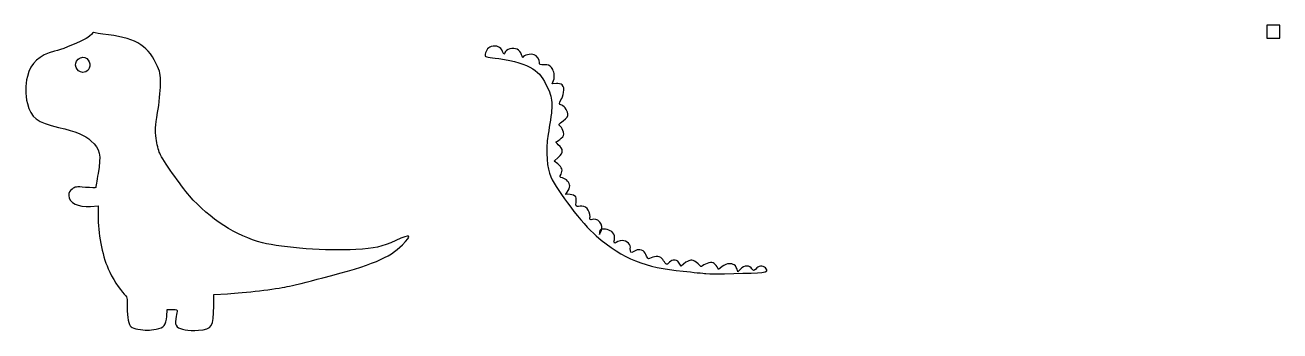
# Model space of a CAD drawing. Header units: centimetres. Extents: x -14.3 to 14.3, y -14.3 to 14.3.
# Drawn here: x -14.13 to 14.29, y 7.36 to 14.29 of the extents above; entities outside this region: 1.
import ezdxf

# ---------------------------------------------------------------- set-up
doc = ezdxf.new("R2010")
doc.units = ezdxf.units.CM
doc.header["$MEASUREMENT"] = 0
doc.layers.add('Layer 1', color=7, linetype='Continuous')

msp = doc.modelspace()

# ---------------------------------------------------------------- linework, layer by layer
at = {"layer": 'Layer 1'}
for points in [[(13.99164, 13.98748), (14.2869, 13.98748), (14.2869, 14.28752), (13.99164, 14.28752), (13.99164, 13.98748)], [(-14.2875, -14.2875), (-13.98984, -14.2875), (-13.98984, -13.98984), (-14.2875, -13.98984), (-14.2875, -14.2875)]]:
    msp.add_lwpolyline(points, close=True, dxfattribs=at)
for points, knots in [([(-11.57216, 7.39776), (-11.63556, 7.41023), (-11.70381, 7.43403), (-11.72384, 7.45065), (-11.72384, 7.45065), (-11.7822, 7.49908), (-11.81377, 7.65671), (-11.81393, 7.90047), (-11.81393, 7.90047), (-11.81406, 8.11024), (-11.81924, 8.13222), (-11.88249, 8.19152), (-11.88249, 8.19152), (-11.98158, 8.28442), (-12.16434, 8.57342), (-12.24581, 8.76606), (-12.24581, 8.76606), (-12.38486, 9.09483), (-12.47553, 9.57174), (-12.47553, 9.97432), (-12.47553, 9.97432), (-12.47553, 9.97432), (-12.47553, 10.19425), (-12.47553, 10.19425), (-12.47553, 10.19425), (-12.47553, 10.19425), (-12.64369, 10.18076), (-12.64369, 10.18076), (-12.64369, 10.18076), (-12.92682, 10.15803), (-13.13699, 10.26219), (-13.13699, 10.42524), (-13.13699, 10.42524), (-13.13699, 10.49049), (-13.11771, 10.52925), (-13.06423, 10.57155), (-13.06423, 10.57155), (-12.9974, 10.6244), (-12.97262, 10.62763), (-12.75996, 10.61117), (-12.75996, 10.61117), (-12.63263, 10.60131), (-12.52845, 10.59855), (-12.52845, 10.60504), (-12.52845, 10.60504), (-12.52845, 10.61152), (-12.50426, 10.75614), (-12.47469, 10.92642), (-12.47469, 10.92642), (-12.4012, 11.34966), (-12.4284, 11.47963), (-12.62827, 11.6602), (-12.62827, 11.6602), (-12.77821, 11.79566), (-12.97206, 11.87649), (-13.37091, 11.96984), (-13.37091, 11.96984), (-13.86085, 12.08452), (-13.98909, 12.1837), (-14.07499, 12.5144), (-14.07499, 12.5144), (-14.12705, 12.71483), (-14.12707, 12.92448), (-14.07505, 13.12505), (-14.07505, 13.12505), (-13.99489, 13.43404), (-13.80866, 13.60651), (-13.46154, 13.69319), (-13.46154, 13.69319), (-13.28297, 13.73778), (-13.08602, 13.81699), (-12.74507, 13.98133), (-12.74507, 13.98133), (-12.69686, 14.00456), (-12.61946, 14.079), (-12.59883, 14.10167), (-12.59883, 14.10167), (-12.56723, 14.13637), (-12.54784, 14.10241), (-12.3636, 14.08329), (-12.3636, 14.08329), (-11.66771, 14.01107), (-11.36327, 13.84366), (-11.16446, 13.4239), (-11.16446, 13.4239), (-11.06382, 13.21141), (-11.06008, 13.19372), (-11.06183, 12.93878), (-11.06183, 12.93878), (-11.06283, 12.79326), (-11.09143, 12.5078), (-11.12538, 12.30443), (-11.12538, 12.30443), (-11.17992, 11.97771), (-11.1837, 11.90914), (-11.15779, 11.71555), (-11.15779, 11.71555), (-11.14167, 11.59505), (-11.1058, 11.44593), (-11.07808, 11.38418), (-11.07808, 11.38418), (-11.00651, 11.22473), (-10.60248, 10.64535), (-10.4059, 10.42028), (-10.4059, 10.42028), (-9.94415, 9.8916), (-9.34773, 9.50759), (-8.75216, 9.35553), (-8.75216, 9.35553), (-8.29586, 9.23903), (-7.27838, 9.16497), (-6.64147, 9.20191), (-6.64147, 9.20191), (-6.2047, 9.22725), (-6.05547, 9.26086), (-5.73073, 9.40709), (-5.73073, 9.40709), (-5.38805, 9.56139), (-5.35354, 9.53885), (-5.58314, 9.31071), (-5.58314, 9.31071), (-5.88654, 9.00924), (-6.2514, 8.8577), (-7.38786, 8.56115), (-7.38786, 8.56115), (-7.72561, 8.47301), (-8.0864, 8.38314), (-8.18961, 8.36142), (-8.18961, 8.36142), (-8.44359, 8.308), (-9.16448, 8.2221), (-9.54527, 8.19988), (-9.54527, 8.19988), (-9.54527, 8.19988), (-9.85616, 8.18175), (-9.85616, 8.18175), (-9.85616, 8.18175), (-9.85616, 8.18175), (-9.85645, 7.92766), (-9.85645, 7.92766), (-9.85645, 7.92766), (-9.857, 7.44468), (-9.88597, 7.39792), (-10.19847, 7.37556), (-10.19847, 7.37556), (-10.43768, 7.35845), (-10.61461, 7.38692), (-10.68089, 7.4532), (-10.68089, 7.4532), (-10.72563, 7.49794), (-10.73164, 7.5272), (-10.71716, 7.62989), (-10.71716, 7.62989), (-10.70762, 7.69757), (-10.69373, 7.77379), (-10.68631, 7.79925), (-10.68631, 7.79925), (-10.67488, 7.83843), (-10.6909, 7.84556), (-10.79047, 7.84556), (-10.79047, 7.84556), (-10.79047, 7.84556), (-10.90813, 7.84556), (-10.90813, 7.84556), (-10.90813, 7.84556), (-10.90813, 7.84556), (-10.91954, 7.6878), (-10.91954, 7.6878), (-10.91954, 7.6878), (-10.9336, 7.49346), (-10.98134, 7.43497), (-11.15655, 7.39739), (-11.15655, 7.39739), (-11.306, 7.36534), (-11.40769, 7.36543), (-11.57216, 7.39776)], [0, 0, 0, 0, 0.02222222, 0.02222222, 0.02222222, 0.02222222, 0.04444444, 0.04444444, 0.04444444, 0.04444444, 0.06666667, 0.06666667, 0.06666667, 0.06666667, 0.08888889, 0.08888889, 0.08888889, 0.08888889, 0.11111111, 0.11111111, 0.11111111, 0.11111111, 0.13333333, 0.13333333, 0.13333333, 0.13333333, 0.15555556, 0.15555556, 0.15555556, 0.15555556, 0.17777778, 0.17777778, 0.17777778, 0.17777778, 0.2, 0.2, 0.2, 0.2, 0.22222222, 0.22222222, 0.22222222, 0.22222222, 0.24444444, 0.24444444, 0.24444444, 0.24444444, 0.26666667, 0.26666667, 0.26666667, 0.26666667, 0.28888889, 0.28888889, 0.28888889, 0.28888889, 0.31111111, 0.31111111, 0.31111111, 0.31111111, 0.33333333, 0.33333333, 0.33333333, 0.33333333, 0.35555556, 0.35555556, 0.35555556, 0.35555556, 0.37777778, 0.37777778, 0.37777778, 0.37777778, 0.4, 0.4, 0.4, 0.4, 0.42222222, 0.42222222, 0.42222222, 0.42222222, 0.44444444, 0.44444444, 0.44444444, 0.44444444, 0.46666667, 0.46666667, 0.46666667, 0.46666667, 0.48888889, 0.48888889, 0.48888889, 0.48888889, 0.51111111, 0.51111111, 0.51111111, 0.51111111, 0.53333333, 0.53333333, 0.53333333, 0.53333333, 0.55555556, 0.55555556, 0.55555556, 0.55555556, 0.57777778, 0.57777778, 0.57777778, 0.57777778, 0.6, 0.6, 0.6, 0.6, 0.62222222, 0.62222222, 0.62222222, 0.62222222, 0.64444444, 0.64444444, 0.64444444, 0.64444444, 0.66666667, 0.66666667, 0.66666667, 0.66666667, 0.68888889, 0.68888889, 0.68888889, 0.68888889, 0.71111111, 0.71111111, 0.71111111, 0.71111111, 0.73333333, 0.73333333, 0.73333333, 0.73333333, 0.75555556, 0.75555556, 0.75555556, 0.75555556, 0.77777778, 0.77777778, 0.77777778, 0.77777778, 0.8, 0.8, 0.8, 0.8, 0.82222222, 0.82222222, 0.82222222, 0.82222222, 0.84444444, 0.84444444, 0.84444444, 0.84444444, 0.86666667, 0.86666667, 0.86666667, 0.86666667, 0.88888889, 0.88888889, 0.88888889, 0.88888889, 0.91111111, 0.91111111, 0.91111111, 0.91111111, 0.93333333, 0.93333333, 0.93333333, 0.93333333, 0.95555556, 0.95555556, 0.95555556, 0.95555556, 1, 1, 1, 1]), ([(1.29, 8.65835), (1.2318, 8.66427), (0.99962, 8.68757), (0.77407, 8.71013), (0.77407, 8.71013), (-0.09938, 8.7975), (-0.56637, 8.9775), (-1.19705, 9.51441), (-1.19705, 9.51441), (-1.51456, 9.7847), (-2.07408, 10.51965), (-2.22039, 10.85041), (-2.22039, 10.85041), (-2.30442, 11.04037), (-2.35101, 11.39784), (-2.28262, 11.81913), (-2.28262, 11.81913), (-2.25177, 12.00919), (-2.20231, 12.28053), (-2.20231, 12.40618), (-2.20231, 12.40618), (-2.20231, 12.61134), (-2.1988, 12.65553), (-2.28279, 12.83985), (-2.28279, 12.83985), (-2.40122, 13.09972), (-2.47209, 13.19201), (-2.63096, 13.29324), (-2.63096, 13.29324), (-2.81148, 13.40826), (-3.03475, 13.47606), (-3.40349, 13.52781), (-3.40349, 13.52781), (-3.62264, 13.55857), (-3.71081, 13.57043), (-3.71081, 13.59359), (-3.71081, 13.59359), (-3.71081, 13.67924), (-3.65778, 13.7764), (-3.57187, 13.80012), (-3.57187, 13.80012), (-3.44967, 13.83387), (-3.35946, 13.79567), (-3.31574, 13.69168), (-3.31574, 13.69168), (-3.28301, 13.61385), (-3.27911, 13.61184), (-3.26249, 13.66419), (-3.26249, 13.66419), (-3.25118, 13.69984), (-3.20919, 13.73046), (-3.14874, 13.74715), (-3.14874, 13.74715), (-3.01957, 13.78282), (-2.92647, 13.73654), (-2.88529, 13.6162), (-2.88529, 13.6162), (-2.86792, 13.56544), (-2.85304, 13.53823), (-2.85222, 13.55573), (-2.85222, 13.55573), (-2.85003, 13.60238), (-2.67324, 13.64459), (-2.59873, 13.61626), (-2.59873, 13.61626), (-2.52914, 13.58981), (-2.48031, 13.51483), (-2.48031, 13.43444), (-2.48031, 13.43444), (-2.48031, 13.389), (-2.46434, 13.38182), (-2.37143, 13.38553), (-2.37143, 13.38553), (-2.28469, 13.38899), (-2.25186, 13.37667), (-2.20997, 13.32494), (-2.20997, 13.32494), (-2.16552, 13.27004), (-2.13372, 13.19692), (-2.1483, 13.06801), (-2.1483, 13.06801), (-2.1483, 13.06801), (-2.19189, 12.95505), (-2.19189, 12.95505), (-2.19189, 12.95505), (-2.19189, 12.95505), (-2.09602, 12.96559), (-2.09602, 12.96559), (-2.09602, 12.96559), (-2.05488, 12.96559), (-1.9942, 12.9595), (-1.96486, 12.93032), (-1.96486, 12.93032), (-1.92181, 12.88753), (-1.9213, 12.85449), (-1.93642, 12.75975), (-1.93642, 12.75975), (-1.94599, 12.69982), (-1.97107, 12.62441), (-1.99217, 12.59218), (-1.99217, 12.59218), (-2.03992, 12.51921), (-2.04109, 12.4788), (-1.99544, 12.4788), (-1.99544, 12.4788), (-1.9381, 12.4788), (-1.84347, 12.35952), (-1.83757, 12.2798), (-1.83757, 12.2798), (-1.8332, 12.22084), (-1.85478, 12.18814), (-1.94301, 12.12006), (-1.94301, 12.12006), (-2.05048, 12.03713), (-2.05238, 12.03305), (-2.00404, 11.9893), (-2.00404, 11.9893), (-1.97659, 11.96447), (-1.94605, 11.90733), (-1.93617, 11.86232), (-1.93617, 11.86232), (-1.92135, 11.79483), (-1.93004, 11.77031), (-1.98581, 11.72234), (-1.98581, 11.72234), (-2.023, 11.69036), (-2.0691, 11.65809), (-2.08827, 11.65065), (-2.08827, 11.65065), (-2.1128, 11.64112), (-2.10225, 11.61874), (-2.05264, 11.57509), (-2.05264, 11.57509), (-1.93371, 11.47044), (-1.93214, 11.40494), (-2.04599, 11.29757), (-2.04599, 11.29757), (-2.04599, 11.29757), (-2.1453, 11.20392), (-2.1453, 11.20392), (-2.1453, 11.20392), (-2.1453, 11.20392), (-2.0647, 11.14084), (-2.0647, 11.14084), (-2.0647, 11.14084), (-1.96733, 11.06463), (-1.94559, 10.99603), (-1.99104, 10.90842), (-1.99104, 10.90842), (-2.02234, 10.84809), (-2.0199, 10.84146), (-1.96099, 10.82667), (-1.96099, 10.82667), (-1.87181, 10.80429), (-1.79239, 10.71801), (-1.79239, 10.64351), (-1.79239, 10.64351), (-1.79239, 10.6091), (-1.81842, 10.54659), (-1.85023, 10.50461), (-1.85023, 10.50461), (-1.88204, 10.46263), (-1.89839, 10.43673), (-1.88656, 10.44707), (-1.88656, 10.44707), (-1.86073, 10.46964), (-1.70737, 10.45368), (-1.65827, 10.39452), (-1.65827, 10.39452), (-1.63894, 10.37123), (-1.65314, 10.27089), (-1.6544, 10.22628), (-1.6544, 10.22628), (-1.6563, 10.15975), (-1.60046, 10.1712), (-1.56012, 10.18175), (-1.56012, 10.18175), (-1.44987, 10.21058), (-1.32697, 10.09928), (-1.3344, 9.94223), (-1.3344, 9.94223), (-1.33571, 9.91408), (-1.35502, 9.86945), (-1.31099, 9.87786), (-1.31099, 9.87786), (-1.21903, 9.89544), (-1.17625, 9.89798), (-1.1117, 9.8199), (-1.1117, 9.8199), (-1.07166, 9.77148), (-1.04831, 9.6816), (-1.08451, 9.61853), (-1.08451, 9.61853), (-1.10869, 9.5764), (-1.12597, 9.54193), (-1.12291, 9.54193), (-1.12291, 9.54193), (-1.11986, 9.54193), (-1.13446, 9.64245), (-1.08776, 9.65585), (-1.08776, 9.65585), (-1.01831, 9.67577), (-0.87785, 9.65497), (-0.81791, 9.58377), (-0.81791, 9.58377), (-0.73705, 9.48773), (-0.80403, 9.40117), (-0.79092, 9.3667), (-0.79092, 9.3667), (-0.772, 9.31693), (-0.72739, 9.38506), (-0.65419, 9.4015), (-0.65419, 9.4015), (-0.53693, 9.42785), (-0.42194, 9.33643), (-0.42194, 9.25877), (-0.42194, 9.25877), (-0.42194, 9.22562), (-0.42977, 9.11199), (-0.3892, 9.1337), (-0.3892, 9.1337), (-0.2942, 9.18454), (-0.23995, 9.22656), (-0.13443, 9.16949), (-0.13443, 9.16949), (-0.05557, 9.12684), (-0.05714, 8.96422), (0.01271, 8.99783), (0.01271, 8.99783), (0.10405, 9.04178), (0.2223, 9.07589), (0.29867, 8.99532), (0.29867, 8.99532), (0.34474, 8.94671), (0.38121, 8.81856), (0.43781, 8.88525), (0.43781, 8.88525), (0.52123, 8.98354), (0.56909, 8.97011), (0.6543, 8.94055), (0.6543, 8.94055), (0.6543, 8.94055), (0.72569, 8.82682), (0.72569, 8.82682), (0.72569, 8.82682), (0.72569, 8.82682), (0.83704, 8.9171), (0.83704, 8.9171), (0.83704, 8.9171), (0.94574, 8.9573), (0.94884, 8.9905), (1.06932, 8.91612), (1.06932, 8.91612), (1.13349, 8.87651), (1.16712, 8.79787), (1.19244, 8.81889), (1.19244, 8.81889), (1.24095, 8.85915), (1.38568, 8.92931), (1.45246, 8.89972), (1.45246, 8.89972), (1.48361, 8.88591), (1.52396, 8.84683), (1.54214, 8.81286), (1.54214, 8.81286), (1.54214, 8.81286), (1.57519, 8.75111), (1.57519, 8.75111), (1.57519, 8.75111), (1.57519, 8.75111), (1.65999, 8.81579), (1.65999, 8.81579), (1.65999, 8.81579), (1.70663, 8.85136), (1.77376, 8.88047), (1.80917, 8.88047), (1.80917, 8.88047), (1.89633, 8.8781), (1.9805, 8.86733), (2.00869, 8.69897), (2.00869, 8.69897), (2.00869, 8.69897), (2.07005, 8.75616), (2.07005, 8.75616), (2.07005, 8.75616), (2.11483, 8.80094), (2.17765, 8.82755), (2.20659, 8.82755), (2.20659, 8.82755), (2.34206, 8.84706), (2.3329, 8.65785), (2.4164, 8.75784), (2.4164, 8.75784), (2.4784, 8.83665), (2.57458, 8.84889), (2.63749, 8.78597), (2.63749, 8.78597), (2.70269, 8.72078), (2.68821, 8.70339), (2.55339, 8.68498), (2.55339, 8.68498), (2.39875, 8.66386), (1.43542, 8.64355), (1.29, 8.65835)], [0, 0, 0, 0, 0.01298701, 0.01298701, 0.01298701, 0.01298701, 0.02597403, 0.02597403, 0.02597403, 0.02597403, 0.03896104, 0.03896104, 0.03896104, 0.03896104, 0.05194805, 0.05194805, 0.05194805, 0.05194805, 0.06493506, 0.06493506, 0.06493506, 0.06493506, 0.07792208, 0.07792208, 0.07792208, 0.07792208, 0.09090909, 0.09090909, 0.09090909, 0.09090909, 0.1038961, 0.1038961, 0.1038961, 0.1038961, 0.11688312, 0.11688312, 0.11688312, 0.11688312, 0.12987013, 0.12987013, 0.12987013, 0.12987013, 0.14285714, 0.14285714, 0.14285714, 0.14285714, 0.15584416, 0.15584416, 0.15584416, 0.15584416, 0.16883117, 0.16883117, 0.16883117, 0.16883117, 0.18181818, 0.18181818, 0.18181818, 0.18181818, 0.19480519, 0.19480519, 0.19480519, 0.19480519, 0.20779221, 0.20779221, 0.20779221, 0.20779221, 0.22077922, 0.22077922, 0.22077922, 0.22077922, 0.23376623, 0.23376623, 0.23376623, 0.23376623, 0.24675325, 0.24675325, 0.24675325, 0.24675325, 0.25974026, 0.25974026, 0.25974026, 0.25974026, 0.27272727, 0.27272727, 0.27272727, 0.27272727, 0.28571429, 0.28571429, 0.28571429, 0.28571429, 0.2987013, 0.2987013, 0.2987013, 0.2987013, 0.31168831, 0.31168831, 0.31168831, 0.31168831, 0.32467532, 0.32467532, 0.32467532, 0.32467532, 0.33766234, 0.33766234, 0.33766234, 0.33766234, 0.35064935, 0.35064935, 0.35064935, 0.35064935, 0.36363636, 0.36363636, 0.36363636, 0.36363636, 0.37662338, 0.37662338, 0.37662338, 0.37662338, 0.38961039, 0.38961039, 0.38961039, 0.38961039, 0.4025974, 0.4025974, 0.4025974, 0.4025974, 0.41558442, 0.41558442, 0.41558442, 0.41558442, 0.42857143, 0.42857143, 0.42857143, 0.42857143, 0.44155844, 0.44155844, 0.44155844, 0.44155844, 0.45454545, 0.45454545, 0.45454545, 0.45454545, 0.46753247, 0.46753247, 0.46753247, 0.46753247, 0.48051948, 0.48051948, 0.48051948, 0.48051948, 0.49350649, 0.49350649, 0.49350649, 0.49350649, 0.50649351, 0.50649351, 0.50649351, 0.50649351, 0.51948052, 0.51948052, 0.51948052, 0.51948052, 0.53246753, 0.53246753, 0.53246753, 0.53246753, 0.54545455, 0.54545455, 0.54545455, 0.54545455, 0.55844156, 0.55844156, 0.55844156, 0.55844156, 0.57142857, 0.57142857, 0.57142857, 0.57142857, 0.58441558, 0.58441558, 0.58441558, 0.58441558, 0.5974026, 0.5974026, 0.5974026, 0.5974026, 0.61038961, 0.61038961, 0.61038961, 0.61038961, 0.62337662, 0.62337662, 0.62337662, 0.62337662, 0.63636364, 0.63636364, 0.63636364, 0.63636364, 0.64935065, 0.64935065, 0.64935065, 0.64935065, 0.66233766, 0.66233766, 0.66233766, 0.66233766, 0.67532468, 0.67532468, 0.67532468, 0.67532468, 0.68831169, 0.68831169, 0.68831169, 0.68831169, 0.7012987, 0.7012987, 0.7012987, 0.7012987, 0.71428571, 0.71428571, 0.71428571, 0.71428571, 0.72727273, 0.72727273, 0.72727273, 0.72727273, 0.74025974, 0.74025974, 0.74025974, 0.74025974, 0.75324675, 0.75324675, 0.75324675, 0.75324675, 0.76623377, 0.76623377, 0.76623377, 0.76623377, 0.77922078, 0.77922078, 0.77922078, 0.77922078, 0.79220779, 0.79220779, 0.79220779, 0.79220779, 0.80519481, 0.80519481, 0.80519481, 0.80519481, 0.81818182, 0.81818182, 0.81818182, 0.81818182, 0.83116883, 0.83116883, 0.83116883, 0.83116883, 0.84415584, 0.84415584, 0.84415584, 0.84415584, 0.85714286, 0.85714286, 0.85714286, 0.85714286, 0.87012987, 0.87012987, 0.87012987, 0.87012987, 0.88311688, 0.88311688, 0.88311688, 0.88311688, 0.8961039, 0.8961039, 0.8961039, 0.8961039, 0.90909091, 0.90909091, 0.90909091, 0.90909091, 0.92207792, 0.92207792, 0.92207792, 0.92207792, 0.93506494, 0.93506494, 0.93506494, 0.93506494, 0.94805195, 0.94805195, 0.94805195, 0.94805195, 0.96103896, 0.96103896, 0.96103896, 0.96103896, 0.97402597, 0.97402597, 0.97402597, 0.97402597, 1, 1, 1, 1]), ([(-12.70122, 13.26864), (-12.60556, 13.37434), (-12.681, 13.56056), (-12.81949, 13.56056), (-12.81949, 13.56056), (-12.84537, 13.56056), (-12.89317, 13.539), (-12.9257, 13.51265), (-12.9257, 13.51265), (-13.04204, 13.41845), (-12.96963, 13.2166), (-12.81949, 13.2166), (-12.81949, 13.2166), (-12.78035, 13.2166), (-12.72713, 13.24002), (-12.70122, 13.26864)], [0, 0, 0, 0, 0.2, 0.2, 0.2, 0.2, 0.4, 0.4, 0.4, 0.4, 0.6, 0.6, 0.6, 0.6, 1, 1, 1, 1])]:
    msp.add_open_spline(points, degree=3, knots=knots, dxfattribs=at)

doc.saveas('drawing.dxf')
